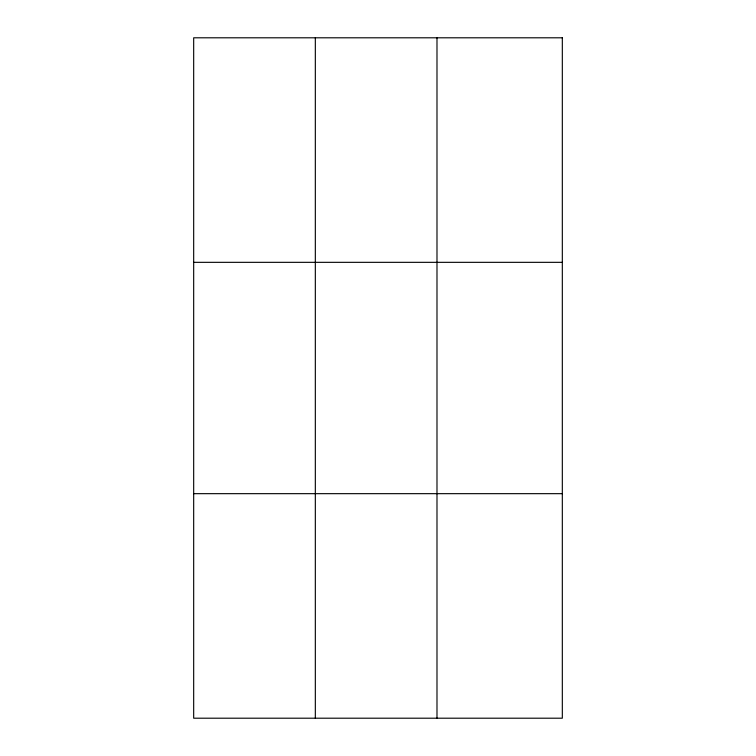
<?xml version="1.0" encoding="UTF-8"?>
<svg xmlns="http://www.w3.org/2000/svg" width="756" height="756" viewBox="0 0 756 756"><rect width="100%" height="100%" fill="white"/><g stroke="black" fill="none" stroke-linecap="round" stroke-linejoin="round"><path stroke-width="1.13" d="M315.328 718.2L315.328 37.8M436.987 718.2L436.987 37.8M193.678 262.332L562.322 262.332M193.678 493.668L562.322 493.668M562.322 37.8L562.322 718.2L193.678 718.2L193.678 37.8L562.322 37.8"/></g></svg>
